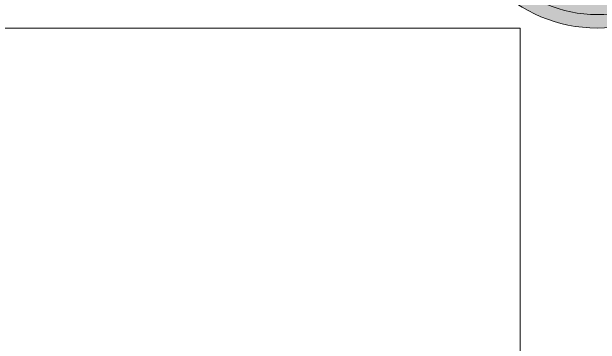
# Model space of a CAD drawing. Header units: metres. Extents: x -17822 to 152406, y -4219 to 19791.
# Drawn here: x 113557.8 to 113618.8, y 3160.4 to 3194.9 of the extents above; entities that cross this region are included whole.
import ezdxf

# ---------------------------------------------------------------- set-up
doc = ezdxf.new("R2010")
doc.units = ezdxf.units.M
doc.header["$LTSCALE"] = 100
doc.header["$MEASUREMENT"] = 0
doc.layers.get('0').update_dxf_attribs({"color": 9, "lineweight": 9})
for name, color, linetype, lineweight in [('05S', 9, 'Continuous', 9), ('06B', 9, 'Continuous', 9), ('06D', 9, 'Continuous', 9), ('10', 9, 'Continuous', 9)]:
    doc.layers.add(name, color=color, linetype=linetype, lineweight=lineweight)

# ---------------------------------------------------------------- blocks, each defined once
blk = doc.blocks.new('p-kolon celik')
at = {"layer": '05S'}
h = blk.add_hatch(color=256, dxfattribs=at)
h.dxf.hatch_style = 1
edge = h.paths.add_edge_path()
edge.add_arc((0, 0), 15, 0, 360)
at = {"layer": '10'}
for radius in [15, 13.6]:
    blk.add_circle((0, 0), radius, dxfattribs=at)
blk = doc.blocks.new('pergolecatikati_krtrevizegorunus')
at = {"layer": '06B'}
blk.add_lwpolyline([(-30, 270), (-30, 200), (-800, 200), (-800, 270)], close=True, dxfattribs=at)
blk = doc.blocks.new('p-cati_vw')
at = {"rotation": 90}
blk.add_blockref('p-kolon celik', (75.512, -2860.029), dxfattribs=at)
at = {"layer": '06B', "rotation": 1.082915e-10}
blk.add_blockref('pergolecatikati_krtrevizegorunus', (890.512, -3137.997), dxfattribs=at)

msp = doc.modelspace()

# ---------------------------------------------------------------- block references
at = {"layer": '06D', "rotation": 269.9999999998917}
msp.add_blockref('p-cati_vw', (116478.492, 3283.682), dxfattribs=at)

doc.saveas('drawing.dxf')
